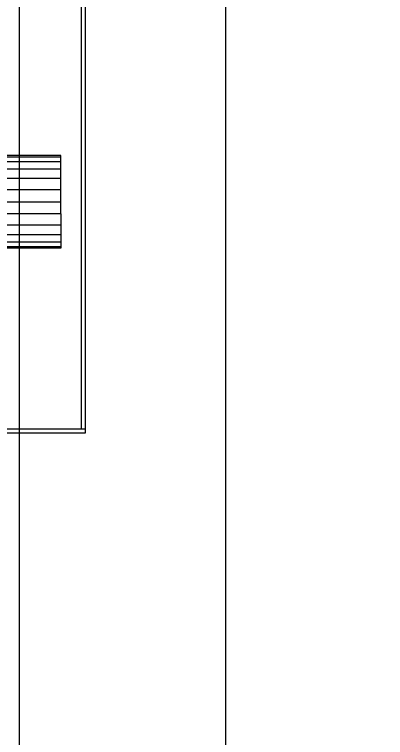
# Model space of a CAD drawing. Header units: millimetres. Extents: x -191664 to 191490, y -197311 to 10263.
# Drawn here: x 4097.5 to 4277.5, y -140443.2 to -140092.6 of the extents above; entities that cross this region are included whole.
import ezdxf

# ---------------------------------------------------------------- set-up
doc = ezdxf.new("R2010")
doc.units = ezdxf.units.MM
doc.layers.add('DET_secador_frontal', color=7, linetype='Continuous', lineweight=0)
doc.layers.add('R15_COTAS_TRANSPORTE_P', color=1, linetype='Continuous', lineweight=0)
doc.dimstyles.new('PLANTA_20', dxfattribs={"dimtxt": 50, "dimasz": 30, "dimexe": 30, "dimexo": 16, "dimgap": 20, "dimtad": 1, "dimtih": 1, "dimtoh": 1, "dimdec": 1, "dimzin": 0, "dimdsep": 46, "dimcen": 0.09, "dimadec": 0, "dimazin": 0, "dimtfac": 1, "dimtdec": 4, "dimtofl": 0, "dimtmove": 0, "dimatfit": 3, "dimfxl": 1, "dimtolj": 1, "dimtzin": 0, "dimarcsym": 0})

# ---------------------------------------------------------------- blocks, each defined once
blk = doc.blocks.new('*D133')
at = {"layer": 'Defpoints', "color": 0, "transparency": 16777216}
for p in [(439.69, -194147.98), (217.89, -194406.09), (-500, -194490), (-500, -194490), (500, -194490)]:
    blk.add_point(p, dxfattribs=at)
at = {"layer": 'R15_COTAS_TRANSPORTE_P', "color": 0, "lineweight": -2, "transparency": 16777216}
blk.add_arc((-500, -194490), 722.77, 2.37834, 17.62166, dxfattribs=at)
at = {"layer": 'R15_COTAS_TRANSPORTE_P', "color": 0, "transparency": 16777216}
for points in [[(184.12, -194272.81), (193.59, -194269.58), (179.18, -194242.8)], [(227.15, -194459.9), (217.15, -194460.11), (222.77, -194490)]]:
    blk.add_solid(points, dxfattribs=at)

msp = doc.modelspace()

# ---------------------------------------------------------------- linework, layer by layer
at = {"layer": 'DET_secador_frontal', "color": 253, "true_color": 0xa6b3ba}
for p, q in [((4100, -141525), (4100, -138560)), ((4200, -141525), (4200, -138560))]:
    msp.add_line(p, q, dxfattribs=at)
at = {"layer": 'DET_secador_frontal', "color": 43, "true_color": 0xc7ad4e}
for p, q in [((4130, -140293.5), (4130, -139793.5)), ((4132, -140293.5), (4132, -139793.5)), ((4130, -140293.5), (4132, -140293.5))]:
    msp.add_line(p, q, dxfattribs=at)
at = {"layer": 'DET_secador_frontal', "color": 9, "true_color": 0xbcc6c9}
for p, q in [((4120, -140161), (3860, -140161)), ((4120, -140161.77), (3860, -140161.77)), ((4120, -140161.77), (4120, -140161)), ((4120, -140164.01), (4120, -140161.77)), ((4120, -140164.01), (3860, -140164.01)), ((4120, -140167.59), (4120, -140164.01)), ((4120, -140167.59), (3860, -140167.59)), ((4120, -140172.25), (4120, -140167.59)), ((4120, -140172.25), (3860, -140172.25)), ((4120, -140177.68), (4120, -140172.25)), ((4120, -140177.68), (3860, -140177.68)), ((4120, -140183.5), (4120, -140177.68)), ((3860, -140183.5), (4120, -140183.5)), ((4120, -140189.32), (4120, -140183.5)), ((4120, -140189.32), (3860, -140189.32)), ((4120, -140189.32), (4120, -140194.75)), ((4120, -140194.75), (3860, -140194.75)), ((4120, -140194.75), (4120, -140199.41)), ((4120, -140199.41), (3860, -140199.41)), ((4120, -140199.41), (4120, -140202.99)), ((4120, -140202.99), (3860, -140202.99)), ((4120, -140205.23), (3860, -140205.23)), ((4120, -140202.99), (4120, -140205.23)), ((4120, -140205.23), (4120, -140206)), ((4120, -140206), (3860, -140206))]:
    msp.add_line(p, q, dxfattribs=at)
at = {"layer": 'DET_secador_frontal', "color": 55, "true_color": 0xb9a24b}
for p, q in [((4005, -140293.5), (4132, -140293.5)), ((4132, -140295.5), (4132, -140293.5)), ((4005, -140295.5), (4132, -140295.5))]:
    msp.add_line(p, q, dxfattribs=at)

# ---------------------------------------------------------------- dimensions: what is measured, and where the dimension line sits
at = {"layer": 'R15_COTAS_TRANSPORTE_P'}
dim = msp.add_angular_dim_2l(base=(217.89, -194406.09), line1=((-500, -194490), (500, -194490)), line2=((-500, -194490), (439.69, -194147.98)), dimstyle='PLANTA_20', dxfattribs=at)
dim.commit()
dim.dimension.update_dxf_attribs({"geometry": '*D133', "text_midpoint": (191490.46, -33543.69)})

doc.saveas('drawing.dxf')
